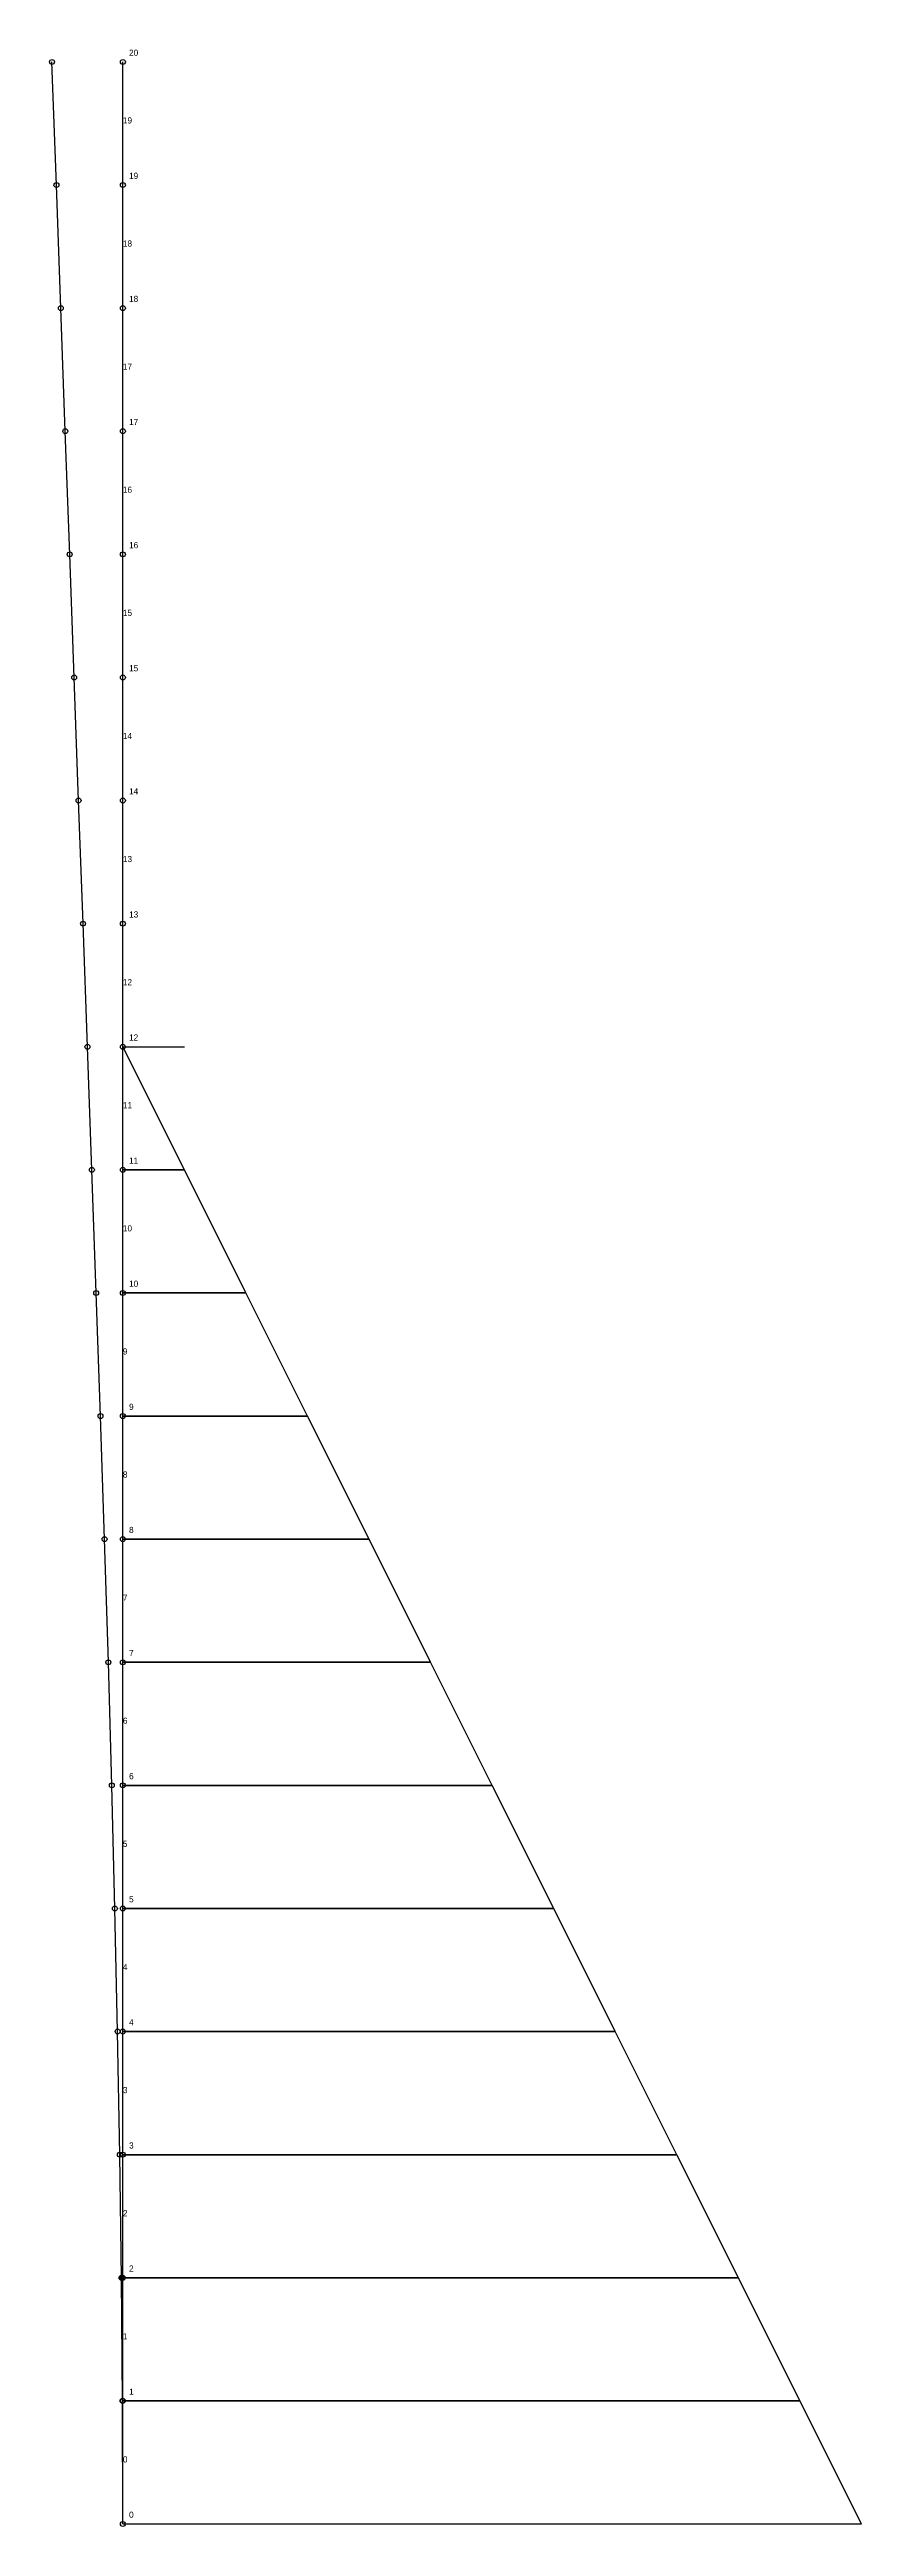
# Model space of a CAD drawing. Header units: metres. Extents: x -0.6 to 6, y 0 to 20.1.
import ezdxf

# ---------------------------------------------------------------- set-up
doc = ezdxf.new("R2010")
doc.units = ezdxf.units.M

msp = doc.modelspace()

# ---------------------------------------------------------------- linework, layer by layer
at = {"layer": 'BMD', "color": 4}
for p, q in [((0, 19), (0, 20)), ((0, 20), (0, 20)), ((0, 18), (0, 19)), ((0, 19), (0, 19)), ((0, 19), (0, 19)), ((0, 17), (0, 18)), ((0, 18), (0, 18)), ((0, 18), (0, 18)), ((0, 16), (0, 17)), ((0, 17), (0, 17)), ((0, 17), (0, 17)), ((0, 15), (0, 16)), ((0, 16), (0, 16)), ((0, 16), (0, 16)), ((0, 14), (0, 15)), ((0, 15), (0, 15)), ((0, 15), (0, 15)), ((0, 13), (0, 14)), ((0, 14), (0, 14)), ((0, 14), (0, 14)), ((0, 12), (0, 13)), ((0, 13), (0, 13)), ((0, 13), (0, 13)), ((0.5, 11), (0, 12)), ((0, 12), (0, 12)), ((0, 12), (0, 12)), ((0.5, 11), (0, 11)), ((0, 11), (0.5, 11)), ((1, 10), (0.5, 11)), ((1, 10), (0, 10)), ((0, 10), (1, 10)), ((1.5, 9), (1, 10)), ((1.5, 9), (0, 9)), ((0, 9), (1.5, 9)), ((2, 8), (1.5, 9)), ((2, 8), (0, 8)), ((0, 8), (2, 8)), ((2.5, 7), (2, 8)), ((2.5, 7), (0, 7)), ((0, 7), (2.5, 7)), ((3, 6), (2.5, 7)), ((3, 6), (0, 6)), ((0, 6), (3, 6)), ((3.5, 5), (3, 6)), ((3.5, 5), (0, 5)), ((0, 5), (3.5, 5)), ((4, 4), (3.5, 5)), ((4, 4), (0, 4)), ((0, 4), (4, 4)), ((4.5, 3), (4, 4)), ((4.5, 3), (0, 3)), ((0, 3), (4.5, 3)), ((5, 2), (4.5, 3)), ((5, 2), (0, 2)), ((0, 2), (5, 2)), ((5.5, 1), (5, 2)), ((5.5, 1), (0, 1)), ((0, 1), (5.5, 1)), ((6, 0), (5.5, 1)), ((0, 0), (6, 0))]:
    msp.add_line(p, q, dxfattribs=at)
at = {"layer": 'Deflected', "color": 1}
for p, q in [((-0.54, 19), (-0.576, 20)), ((-0.504, 18), (-0.54, 19)), ((-0.468, 17), (-0.504, 18)), ((-0.432, 16), (-0.468, 17)), ((-0.396, 15), (-0.432, 16)), ((-0.36, 14), (-0.396, 15)), ((-0.324, 13), (-0.36, 14)), ((-0.288, 12), (-0.324, 13)), ((-0.252, 11), (-0.288, 12)), ((-0.217, 10), (-0.252, 11)), ((-0.182, 9), (-0.217, 10)), ((-0.149, 8), (-0.182, 9)), ((-0.118, 7), (-0.149, 8)), ((-0.09, 6), (-0.118, 7)), ((-0.065, 5), (-0.09, 6)), ((-0.043, 4), (-0.065, 5)), ((-0.025, 3), (-0.043, 4)), ((-0.011, 2), (-0.025, 3)), ((-0.003, 1), (-0.011, 2)), ((0, 0), (-0.003, 1))]:
    msp.add_line(p, q, dxfattribs=at)
for centre in [(-0.576, 20), (-0.54, 19), (-0.504, 18), (-0.468, 17), (-0.432, 16), (-0.396, 15), (-0.36, 14), (-0.324, 13), (-0.288, 12), (-0.252, 11), (-0.217, 10), (-0.182, 9), (-0.149, 8), (-0.118, 7), (-0.09, 6), (-0.065, 5), (-0.043, 4), (-0.025, 3), (-0.011, 2), (-0.003, 1), (0, 0)]:
    msp.add_circle(centre, 0.02, dxfattribs=at)
at = {"layer": 'Information', "color": 1}
msp.add_line((0, 12), (0.5, 12), dxfattribs=at)
at = {"layer": 'Undeflected', "color": 0}
for p, q in [((0, 19), (0, 20)), ((0, 18), (0, 19)), ((0, 17), (0, 18)), ((0, 16), (0, 17)), ((0, 15), (0, 16)), ((0, 14), (0, 15)), ((0, 13), (0, 14)), ((0, 12), (0, 13)), ((0, 11), (0, 12)), ((0, 10), (0, 11)), ((0, 9), (0, 10)), ((0, 8), (0, 9)), ((0, 7), (0, 8)), ((0, 6), (0, 7)), ((0, 5), (0, 6)), ((0, 4), (0, 5)), ((0, 3), (0, 4)), ((0, 2), (0, 3)), ((0, 1), (0, 2)), ((0, 0), (0, 1))]:
    msp.add_line(p, q, dxfattribs=at)
for centre in [(0, 20), (0, 19), (0, 18), (0, 17), (0, 16), (0, 15), (0, 14), (0, 13), (0, 12), (0, 11), (0, 10), (0, 9), (0, 8), (0, 7), (0, 6), (0, 5), (0, 4), (0, 3), (0, 2), (0, 1), (0, 0)]:
    msp.add_circle(centre, 0.02, dxfattribs=at)

# ---------------------------------------------------------------- texts
at = {"layer": 'Information', "color": 5}
for s, p in [('20', (0.05, 20.05)), ('19', (0.05, 19.05)), ('18', (0.05, 18.05)), ('17', (0.05, 17.05)), ('16', (0.05, 16.05)), ('15', (0.05, 15.05)), ('14', (0.05, 14.05)), ('13', (0.05, 13.05)), ('12', (0.05, 12.05)), ('11', (0.05, 11.05)), ('10', (0.05, 10.05)), ('9', (0.05, 9.05)), ('8', (0.05, 8.05)), ('7', (0.05, 7.05)), ('6', (0.05, 6.05)), ('5', (0.05, 5.05)), ('4', (0.05, 4.05)), ('3', (0.05, 3.05)), ('2', (0.05, 2.05)), ('1', (0.05, 1.05)), ('0', (0.05, 0.05))]:
    msp.add_text(s, height=0.05, dxfattribs=at).set_placement(p)
at = {"layer": 'Information', "color": 0}
for s, p in [('19', (0, 19.5)), ('18', (0, 18.5)), ('17', (0, 17.5)), ('16', (0, 16.5)), ('15', (0, 15.5)), ('14', (0, 14.5)), ('13', (0, 13.5)), ('12', (0, 12.5)), ('11', (0, 11.5)), ('10', (0, 10.5)), ('9', (0, 9.5)), ('8', (0, 8.5)), ('7', (0, 7.5)), ('6', (0, 6.5)), ('5', (0, 5.5)), ('4', (0, 4.5)), ('3', (0, 3.5)), ('2', (0, 2.5)), ('1', (0, 1.5)), ('0', (0, 0.5))]:
    msp.add_text(s, height=0.05, dxfattribs=at).set_placement(p)

doc.saveas('drawing.dxf')
